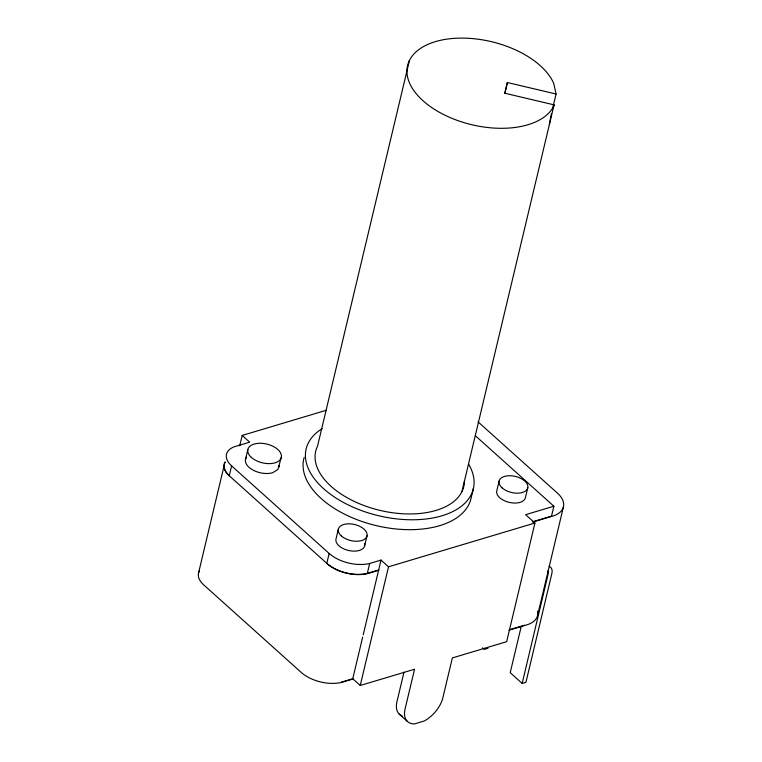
<?xml version="1.0" encoding="UTF-8"?>
<svg xmlns="http://www.w3.org/2000/svg" width="762" height="762" viewBox="0 0 762 762"><rect width="100%" height="100%" fill="white"/><g stroke="black" fill="none" stroke-linecap="round" stroke-linejoin="round"><path stroke-width="1.14" d="M556.079 94.021L507.368 82.525L504.882 93.25L554.069 104.861L553.812 105.966A76.114 42.672 13.4 0 1 438.883 112.004A76.114 42.672 13.4 0 1 438.674 40.738A76.114 42.672 13.4 0 1 553.745 83.449L556.079 94.021L552.936 107.204M549.354 124.635L551.364 113.795M198.587 572.824L224.495 464.048A25.232 14.145 13.4 0 1 225.257 462.239M378.933 570.205L367.589 573.605A30.47 17.078 13.4 0 1 327.069 563.585L229.257 475.774L231.61 465.887A25.232 14.145 13.4 0 1 237.239 445.894L249.679 442.17L242.183 435.445L239.716 445.808M245.478 459.505L247.831 449.609M246.555 457.19A17.183 9.639 13.4 0 0 252.146 469.592A17.183 9.639 13.4 0 0 272.682 472.716L277.901 469.487L281.33 457.286M409.442 60.436L317.563 446.094A76.114 42.672 13.4 0 0 380.124 510.426A76.114 42.672 13.4 0 0 464.449 480.774M231.61 465.887L329.155 553.46L326.803 563.347A30.47 17.078 13.4 0 0 367.313 573.357L378.666 569.966M338.318 529.247L335.966 539.134A14.735 8.258 13.4 0 0 348.634 550.507A14.735 8.258 13.4 0 0 364.684 545.706L367.036 535.819M367.313 573.357L369.675 563.47L381.019 560.08L388.515 566.804L534.934 523.018L506.663 641.68L452.371 657.92L442.893 697.678A24.555 14.145 -48.1 0 1 424.329 720.976L414.538 723.9A24.555 14.145 -48.1 0 1 405.07 708.993L414.547 669.236L360.245 685.467L352.749 678.742L341.405 682.133M352.749 678.742L362.674 637.08M363.226 634.765L381.019 560.08M360.245 685.467L388.515 566.804M504.749 93.507L507.368 82.525M403.984 672.17L396.954 701.697A24.555 14.145 -48.1 0 0 402.326 716.004M461.934 491.623L554.069 104.861M473.507 488.032L471.154 497.919A85.935 48.177 13.4 0 1 375.561 525.456A85.935 48.177 13.4 0 1 304.19 457.362M499.072 481.174L496.719 491.061A14.735 8.258 13.4 0 0 509.387 502.434L513.159 503.006A14.735 8.258 13.4 0 0 525.428 497.634L527.79 487.747M521.227 626.469L510.216 672.694L522.161 683.419L525.942 682.285L551.859 573.519A12.278 7.077 -48.1 0 0 549.164 566.366M475.45 435.816L553.879 506.225L551.526 516.112L533.448 521.522M537.524 615.648L563.442 506.873M522.161 683.419L548.202 573.891A7.353 4.239 -48.1 0 0 547.402 570.957M242.183 435.445L326.174 410.318M553.879 506.225L525.637 514.674L534.934 523.018M532.59 522.103L551.793 516.36A29.566 16.573 13.4 0 0 557.47 493.157L478.031 421.843M509.797 629.622L524.485 625.231M508.94 630.203L525.885 625.126A29.566 16.573 13.4 0 0 537.543 611.134M353.016 678.98L341.671 682.381A30.47 17.078 13.4 0 1 301.152 672.36L203.616 584.797A25.232 14.145 13.4 0 1 199.339 571.014M488.013 648.243L484.232 649.376L482.527 647.843M399.155 714.032L407.279 721.319M364.627 543.506L364.684 545.706M279.063 465.477A17.183 9.639 13.4 0 1 278.978 467.173M468.487 463.906A85.935 48.177 13.4 0 1 378.228 515.636A85.935 48.177 13.4 0 1 322.135 428.663M229.257 475.774A25.232 14.145 13.4 0 1 224.981 462.001M369.675 563.47A30.47 17.078 13.4 0 1 329.155 553.46M229.524 476.021A25.232 14.145 13.4 0 1 224.199 465.973M251.346 457.41A17.183 9.639 13.4 0 0 280.254 459.591A17.183 9.639 13.4 0 0 262.147 443.341A17.183 9.639 13.4 0 0 251.346 457.41M502.082 487.851A14.735 8.258 13.4 0 0 526.866 489.728A14.735 8.258 13.4 0 0 511.34 475.793A14.735 8.258 13.4 0 0 502.082 487.851M341.328 535.924A14.735 8.258 13.4 0 0 366.112 537.801A14.735 8.258 13.4 0 0 350.596 523.875A14.735 8.258 13.4 0 0 341.328 535.924"/></g></svg>
